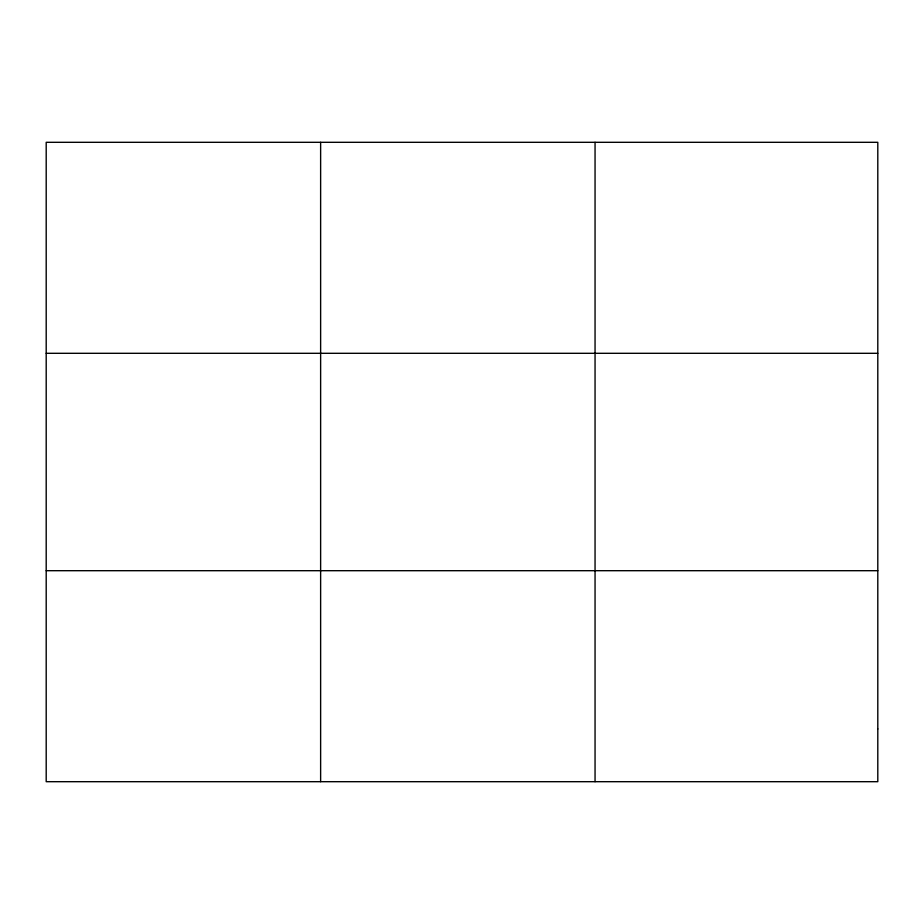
<?xml version="1.0" encoding="UTF-8"?>
<svg xmlns="http://www.w3.org/2000/svg" width="924" height="924" viewBox="0 0 924 924"><rect width="100%" height="100%" fill="white"/><g stroke="black" fill="none" stroke-linecap="round" stroke-linejoin="round"><path stroke-width="1.39" d="M320.628 142.308L320.628 781.692M595.056 142.308L595.056 781.692M46.2 353.303L877.8 353.303M46.2 570.697L877.8 570.697M877.8 728.944L877.8 781.692L46.2 781.692L46.2 142.308L877.8 142.308L877.8 728.944"/></g></svg>
